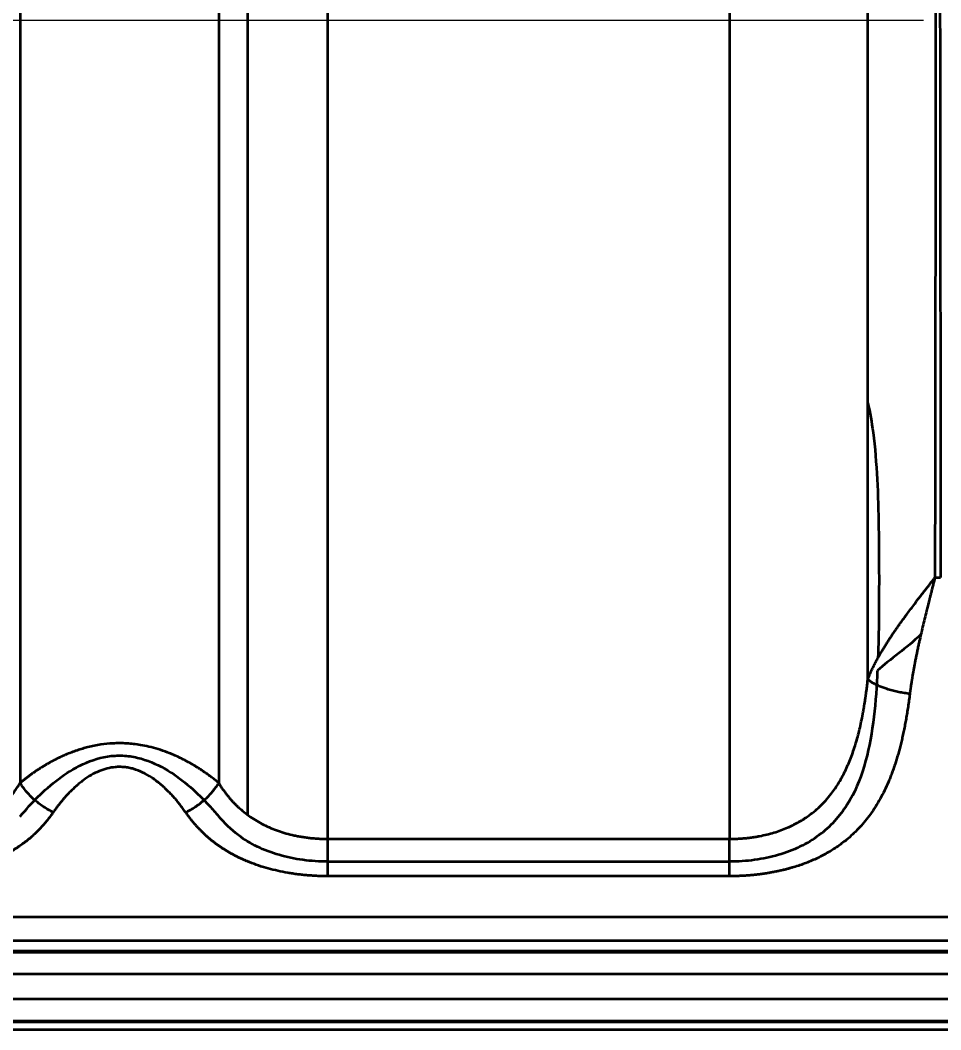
# Model space of a CAD drawing. Header units: millimetres. Extents: x -467 to 269, y 332 to 784.
# Drawn here: x -206.8 to -186.45, y 554.57 to 576.87 of the extents above; entities that cross this region are included whole.
import ezdxf

# ---------------------------------------------------------------- set-up
doc = ezdxf.new("R2010")
doc.units = ezdxf.units.MM
doc.linetypes.add('CENTER', pattern=[50.8, 31.75, -6.35, 6.35, -6.35])
doc.layers.add('1', color=7, linetype='Continuous', true_color=0xffffff)
doc.layers.add('10', color=7, linetype='Continuous', true_color=0xffffff)
doc.layers.add('dim', color=82, linetype='Continuous', lineweight=9)
doc.styles.add('Capful-A', font='')
doc.styles.get('Capful-A').set_extended_font_data('Microsoft YaHei')
doc.dimstyles.new('Capful-A-2.5', dxfattribs={"dimscale": 2.5, "dimtxt": 2.5, "dimasz": 2.5, "dimexe": 1.5, "dimexo": 1, "dimgap": 1.5, "dimtad": 0, "dimdsep": 46, "dimtxsty": 'Capful-A', "dimcen": 0, "dimclrt": 7, "dimazin": 2, "dimtfac": 1, "dimtmove": 0, "dimatfit": 3, "dimfxl": 0, "dimtolj": 1, "dimtzin": 0, "dimarcsym": 0})

# ---------------------------------------------------------------- blocks, each defined once
blk = doc.blocks.new('*D32')
at = {"layer": 'Defpoints', "color": 0, "transparency": 16777216}
for p in [(-231.737, 576.87), (3.263, 576.87)]:
    blk.add_point(p, dxfattribs=at)
at = {"layer": 'dim', "color": 0, "lineweight": -2, "transparency": 16777216}
blk.add_line((4.512, 576.87), (16.555, 576.87), dxfattribs=at)
at = {"layer": 'dim', "color": 7, "transparency": 16777216, "insert": (19.866, 576.87), "char_height": 6.25, "attachment_point": 5, "style": 'Capful-A', "bg_fill": 3, "box_fill_scale": 1.1, "bg_fill_color": 256, "bg_fill_true_color": 13158600, "bg_fill_transparency": 0}
blk.add_mtext('\\A1;0', dxfattribs=at)
at = {"layer": 'Defpoints', "color": 0, "transparency": 16777216}
blk.add_point((16.555, 576.87), dxfattribs=at)

msp = doc.modelspace()

# ---------------------------------------------------------------- linework, layer by layer
at = {"layer": '1', "color": 1, "linetype": 'CENTER', "lineweight": 18, "ltscale": 1.52}
msp.add_line((-466.737, 576.87), (3.263, 576.87), dxfattribs=at)
at = {"layer": '10', "color": 7, "linetype": 'Continuous', "lineweight": 35}
for p, q in [((-201.768, 559.314), (-201.768, 614.771)), ((-199.996, 558.785), (-199.996, 614.829)), ((-191.118, 614.861), (-191.118, 558.785)), ((-188.061, 562.31), (-188.061, 614.688)), ((-206.795, 576.265), (-206.795, 560.022)), ((-199.996, 558.785), (-191.118, 558.785)), ((-199.996, 558.283), (-191.118, 558.283)), ((-191.118, 557.961), (-199.996, 557.961)), ((-304.007, 557.061), (-159.467, 557.061)), ((-304.007, 556.538), (-159.467, 556.538)), ((-157.367, 556.307), (-306.107, 556.307)), ((-157.367, 556.274), (-306.107, 556.274)), ((-306.107, 555.806), (-157.367, 555.806)), ((-157.367, 555.244), (-306.107, 555.244)), ((-306.107, 554.767), (-157.367, 554.767)), ((-306.107, 554.742), (-157.367, 554.742)), ((-157.367, 554.568), (-306.107, 554.568))]:
    msp.add_line(p, q, dxfattribs=at)
for points, degree in [([(-206.795, 614.992), (-206.795, 602.083), (-206.795, 589.174), (-206.795, 576.265)], 3), ([(-202.409, 614.721), (-202.409, 596.488), (-202.409, 578.255), (-202.409, 560.022)], 3), ([(-186.571, 564.559), (-186.551, 581.26), (-186.53, 597.961), (-186.51, 614.662)], 3), ([(-186.51, 614.662), (-186.491, 597.961), (-186.472, 581.26), (-186.453, 564.559)], 3), ([(-186.579, 564.559), (-186.576, 564.559), (-186.574, 564.559), (-186.571, 564.559)], 3), ([(-186.571, 564.559), (-186.453, 564.559)], 1)]:
    msp.add_open_spline(points, degree=degree, dxfattribs=at)
for points, knots in [([(-188.061, 568.414), (-188.013, 568.204), (-187.976, 567.988), (-187.902, 567.43), (-187.875, 567.08), (-187.838, 566.376), (-187.829, 566.019), (-187.817, 565.295), (-187.815, 564.925), (-187.815, 563.956), (-187.818, 563.364), (-187.839, 562.781)], [0, 0, 0, 0, 0.125765, 0.125765, 0.314487, 0.314487, 0.50321, 0.50321, 0.691932, 0.691932, 1, 1, 1, 1]), ([(-188.061, 562.31), (-188.059, 562.316), (-188.054, 562.329), (-188.046, 562.348), (-188.039, 562.368), (-188.031, 562.387), (-188.022, 562.407), (-188.014, 562.427), (-188.005, 562.447), (-187.997, 562.467), (-187.988, 562.487), (-187.978, 562.507), (-187.969, 562.528), (-187.959, 562.548), (-187.949, 562.569), (-187.939, 562.59), (-187.929, 562.611), (-187.918, 562.632), (-187.907, 562.654), (-187.896, 562.675), (-187.885, 562.697), (-187.873, 562.718), (-187.862, 562.74), (-187.85, 562.762), (-187.837, 562.784), (-187.825, 562.806), (-187.812, 562.829), (-187.8, 562.851), (-187.787, 562.874), (-187.773, 562.897), (-187.76, 562.92), (-187.746, 562.943), (-187.732, 562.966), (-187.718, 562.989), (-187.704, 563.012), (-187.689, 563.036), (-187.674, 563.06), (-187.659, 563.084), (-187.644, 563.108), (-187.629, 563.132), (-187.613, 563.156), (-187.597, 563.18), (-187.581, 563.205), (-187.565, 563.229), (-187.549, 563.254), (-187.532, 563.279), (-187.515, 563.304), (-187.489, 563.344), (-187.452, 563.397), (-187.405, 563.464), (-187.358, 563.531), (-187.305, 563.605), (-187.244, 563.689), (-187.171, 563.788), (-187.09, 563.896), (-187.015, 563.996), (-186.948, 564.084), (-186.893, 564.155), (-186.841, 564.222), (-186.791, 564.286), (-186.744, 564.347), (-186.699, 564.405), (-186.657, 564.459), (-186.617, 564.51), (-186.591, 564.543), (-186.579, 564.559)], [0, 0, 0, 0, 0.009085, 0.018215, 0.02739, 0.03661, 0.045875, 0.055185, 0.06454, 0.07394, 0.083386, 0.092876, 0.102412, 0.111993, 0.121619, 0.13129, 0.141007, 0.150769, 0.160577, 0.17043, 0.180329, 0.190273, 0.200263, 0.210298, 0.220379, 0.230505, 0.240677, 0.250895, 0.261159, 0.271468, 0.281823, 0.292224, 0.302671, 0.313163, 0.323702, 0.334286, 0.344917, 0.355593, 0.366316, 0.377084, 0.387898, 0.398759, 0.409666, 0.420618, 0.431617, 0.442662, 0.453753, 0.464891, 0.494911, 0.52458, 0.553896, 0.582861, 0.621629, 0.664567, 0.711677, 0.762957, 0.795071, 0.825741, 0.854967, 0.882749, 0.909087, 0.933981, 0.957431, 0.979438, 1, 1, 1, 1]), ([(-186.579, 564.559), (-186.587, 564.528), (-186.603, 564.467), (-186.625, 564.377), (-186.647, 564.293), (-186.667, 564.213), (-186.686, 564.137), (-186.704, 564.066), (-186.721, 563.999), (-186.737, 563.937), (-186.751, 563.88), (-186.775, 563.782), (-186.809, 563.646), (-186.85, 563.473), (-186.888, 563.31), (-186.916, 563.189), (-186.934, 563.108), (-186.944, 563.062), (-186.954, 563.017), (-186.963, 562.972), (-186.973, 562.927), (-186.982, 562.883), (-186.991, 562.84), (-187, 562.797), (-187.008, 562.754), (-187.016, 562.712), (-187.025, 562.67), (-187.032, 562.628), (-187.04, 562.587), (-187.048, 562.547), (-187.055, 562.507), (-187.062, 562.467), (-187.069, 562.428), (-187.076, 562.389), (-187.082, 562.35), (-187.088, 562.312), (-187.094, 562.275), (-187.1, 562.237), (-187.106, 562.201), (-187.111, 562.164), (-187.116, 562.128), (-187.121, 562.093), (-187.126, 562.058), (-187.13, 562.023), (-187.133, 562), (-187.135, 561.988)], [0, 0, 0, 0, 0.036131, 0.070521, 0.10317, 0.134078, 0.163244, 0.19067, 0.216354, 0.240297, 0.262499, 0.28296, 0.353602, 0.42051, 0.483686, 0.543133, 0.561059, 0.578829, 0.596442, 0.613899, 0.631199, 0.648344, 0.665333, 0.682166, 0.698844, 0.715366, 0.731733, 0.747945, 0.764002, 0.779905, 0.795653, 0.811246, 0.826685, 0.84197, 0.857102, 0.872079, 0.886903, 0.901574, 0.916092, 0.930457, 0.94467, 0.95873, 0.972639, 0.986395, 1, 1, 1, 1]), ([(-186.891, 563.297), (-187.052, 563.146), (-187.218, 563.012), (-187.557, 562.746), (-187.717, 562.624), (-187.851, 562.508)], [0, 0, 0, 0, 0.476398, 0.476398, 1, 1, 1, 1]), ([(-187.851, 562.508), (-187.852, 562.468), (-187.854, 562.428), (-187.875, 562.033), (-187.902, 561.686), (-187.99, 561.02), (-188.052, 560.698), (-188.235, 560.084), (-188.355, 559.8), (-188.6, 559.412), (-188.694, 559.289), (-188.902, 559.063), (-189.017, 558.959), (-189.272, 558.771), (-189.413, 558.686), (-189.711, 558.541), (-189.87, 558.481), (-190.206, 558.383), (-190.384, 558.345), (-190.744, 558.295), (-190.927, 558.283), (-191.115, 558.283), (-191.116, 558.283), (-191.118, 558.283)], [0, 0, 0, 0, 0.018437, 0.018437, 0.181899, 0.181899, 0.345361, 0.345361, 0.508823, 0.508823, 0.590554, 0.590554, 0.672285, 0.672285, 0.754016, 0.754016, 0.835748, 0.835748, 0.917479, 0.917479, 0.99921, 0.99921, 1, 1, 1, 1]), ([(-191.118, 558.785), (-191.11, 558.785), (-191.092, 558.786), (-191.066, 558.786), (-191.04, 558.786), (-191.014, 558.787), (-190.988, 558.788), (-190.962, 558.789), (-190.937, 558.79), (-190.911, 558.791), (-190.885, 558.793), (-190.859, 558.795), (-190.834, 558.796), (-190.808, 558.799), (-190.782, 558.801), (-190.757, 558.803), (-190.731, 558.806), (-190.706, 558.809), (-190.681, 558.812), (-190.655, 558.815), (-190.63, 558.818), (-190.605, 558.822), (-190.579, 558.826), (-190.554, 558.83), (-190.529, 558.834), (-190.504, 558.838), (-190.479, 558.843), (-190.408, 558.856), (-190.293, 558.881), (-190.136, 558.924), (-189.983, 558.975), (-189.806, 559.045), (-189.608, 559.141), (-189.363, 559.294), (-189.11, 559.5), (-188.88, 559.757), (-188.694, 560.029), (-188.546, 560.307), (-188.421, 560.606), (-188.334, 560.867), (-188.274, 561.084), (-188.233, 561.249), (-188.196, 561.42), (-188.169, 561.561), (-188.149, 561.672), (-188.136, 561.749), (-188.124, 561.827), (-188.112, 561.906), (-188.101, 561.985), (-188.09, 562.065), (-188.08, 562.146), (-188.07, 562.228), (-188.064, 562.282), (-188.061, 562.31)], [0, 0, 0, 0, 0.004598, 0.009191, 0.01378, 0.018365, 0.022947, 0.027524, 0.032098, 0.036669, 0.041238, 0.045803, 0.050366, 0.054927, 0.059486, 0.064043, 0.068599, 0.073153, 0.077706, 0.082259, 0.086811, 0.091362, 0.095914, 0.100466, 0.105018, 0.10957, 0.114124, 0.118678, 0.148567, 0.178342, 0.208072, 0.237825, 0.285981, 0.334054, 0.4069, 0.481041, 0.542779, 0.606697, 0.670173, 0.735368, 0.767486, 0.800052, 0.833095, 0.866647, 0.881213, 0.895838, 0.910522, 0.925268, 0.940078, 0.954955, 0.969899, 0.984913, 1, 1, 1, 1]), ([(-187.135, 561.988), (-187.138, 561.964), (-187.144, 561.917), (-187.153, 561.846), (-187.163, 561.775), (-187.173, 561.706), (-187.184, 561.637), (-187.195, 561.569), (-187.206, 561.502), (-187.217, 561.436), (-187.229, 561.371), (-187.241, 561.306), (-187.253, 561.243), (-187.266, 561.18), (-187.279, 561.118), (-187.293, 561.057), (-187.306, 560.996), (-187.32, 560.937), (-187.335, 560.878), (-187.349, 560.82), (-187.364, 560.763), (-187.379, 560.706), (-187.395, 560.651), (-187.411, 560.596), (-187.427, 560.542), (-187.444, 560.489), (-187.461, 560.436), (-187.478, 560.384), (-187.496, 560.334), (-187.513, 560.283), (-187.532, 560.234), (-187.55, 560.185), (-187.569, 560.137), (-187.588, 560.09), (-187.656, 559.929), (-187.783, 559.667), (-187.994, 559.333), (-188.232, 559.04), (-188.477, 558.806), (-188.72, 558.619), (-188.953, 558.472), (-189.2, 558.345), (-189.46, 558.237), (-189.65, 558.174), (-189.76, 558.143), (-189.785, 558.135), (-189.81, 558.128), (-189.835, 558.122), (-189.861, 558.115), (-189.886, 558.108), (-189.911, 558.102), (-189.937, 558.096), (-189.962, 558.09), (-189.988, 558.084), (-190.013, 558.078), (-190.039, 558.073), (-190.064, 558.067), (-190.09, 558.062), (-190.115, 558.057), (-190.141, 558.051), (-190.167, 558.047), (-190.193, 558.042), (-190.218, 558.037), (-190.244, 558.033), (-190.27, 558.028), (-190.296, 558.024), (-190.322, 558.02), (-190.348, 558.016), (-190.374, 558.012), (-190.4, 558.009), (-190.426, 558.005), (-190.452, 558.002), (-190.478, 557.998), (-190.505, 557.995), (-190.531, 557.992), (-190.557, 557.99), (-190.584, 557.987), (-190.61, 557.984), (-190.636, 557.982), (-190.663, 557.98), (-190.689, 557.977), (-190.716, 557.975), (-190.742, 557.973), (-190.769, 557.972), (-190.796, 557.97), (-190.822, 557.969), (-190.849, 557.967), (-190.876, 557.966), (-190.903, 557.965), (-190.929, 557.964), (-190.956, 557.963), (-190.983, 557.962), (-191.01, 557.962), (-191.037, 557.961), (-191.064, 557.961), (-191.091, 557.961), (-191.109, 557.961), (-191.118, 557.961)], [0, 0, 0, 0, 0.010742, 0.021402, 0.03198, 0.042477, 0.052893, 0.063228, 0.073483, 0.083658, 0.093753, 0.103769, 0.113705, 0.123564, 0.133343, 0.143045, 0.15267, 0.162217, 0.171688, 0.181082, 0.190401, 0.199644, 0.208812, 0.217905, 0.226925, 0.23587, 0.244743, 0.253544, 0.262272, 0.270928, 0.279514, 0.28803, 0.296475, 0.304851, 0.313159, 0.383342, 0.450329, 0.514599, 0.576689, 0.622925, 0.667956, 0.712098, 0.755684, 0.799061, 0.802966, 0.806863, 0.810751, 0.81463, 0.818502, 0.822365, 0.826221, 0.830069, 0.83391, 0.837744, 0.841572, 0.845393, 0.849208, 0.853017, 0.856821, 0.860619, 0.864412, 0.868201, 0.871985, 0.875765, 0.879541, 0.883314, 0.887083, 0.890849, 0.894612, 0.898373, 0.902131, 0.905888, 0.909643, 0.913396, 0.917149, 0.9209, 0.924651, 0.928402, 0.932153, 0.935904, 0.939656, 0.943409, 0.947163, 0.950918, 0.954676, 0.958435, 0.962196, 0.96596, 0.969727, 0.973497, 0.977271, 0.981048, 0.984829, 0.988615, 0.992405, 0.9962, 1, 1, 1, 1]), ([(-202.409, 560.022), (-202.421, 560.032), (-202.445, 560.052), (-202.482, 560.082), (-202.519, 560.111), (-202.556, 560.14), (-202.593, 560.167), (-202.629, 560.194), (-202.665, 560.22), (-202.701, 560.245), (-202.736, 560.27), (-202.771, 560.293), (-202.806, 560.316), (-202.84, 560.338), (-202.873, 560.359), (-202.906, 560.38), (-202.938, 560.399), (-203.009, 560.442), (-203.118, 560.503), (-203.265, 560.577), (-203.404, 560.641), (-203.563, 560.705), (-203.742, 560.767), (-203.942, 560.821), (-204.123, 560.858), (-204.289, 560.882), (-204.443, 560.895), (-204.595, 560.899), (-204.787, 560.894), (-205.024, 560.871), (-205.247, 560.825), (-205.419, 560.778), (-205.541, 560.74), (-205.668, 560.694), (-205.757, 560.658), (-205.809, 560.635), (-205.823, 560.629), (-205.837, 560.623), (-205.85, 560.617), (-205.865, 560.611), (-205.879, 560.604), (-205.894, 560.597), (-205.908, 560.591), (-205.923, 560.584), (-205.938, 560.576), (-205.954, 560.569), (-205.969, 560.562), (-205.985, 560.554), (-206, 560.546), (-206.016, 560.538), (-206.032, 560.53), (-206.049, 560.521), (-206.065, 560.513), (-206.081, 560.504), (-206.098, 560.495), (-206.115, 560.486), (-206.132, 560.477), (-206.149, 560.467), (-206.166, 560.458), (-206.183, 560.448), (-206.201, 560.438), (-206.218, 560.428), (-206.236, 560.417), (-206.254, 560.407), (-206.272, 560.396), (-206.29, 560.385), (-206.308, 560.374), (-206.326, 560.363), (-206.344, 560.351), (-206.362, 560.34), (-206.381, 560.328), (-206.399, 560.316), (-206.418, 560.304), (-206.436, 560.291), (-206.455, 560.279), (-206.474, 560.266), (-206.492, 560.253), (-206.511, 560.24), (-206.53, 560.227), (-206.549, 560.213), (-206.568, 560.199), (-206.587, 560.186), (-206.606, 560.172), (-206.625, 560.157), (-206.644, 560.143), (-206.663, 560.128), (-206.682, 560.114), (-206.701, 560.099), (-206.72, 560.084), (-206.739, 560.068), (-206.758, 560.053), (-206.777, 560.037), (-206.789, 560.027), (-206.795, 560.022)], [0, 0, 0, 0, 0.011716, 0.023186, 0.034408, 0.045384, 0.056114, 0.066597, 0.076833, 0.086822, 0.096564, 0.106058, 0.115303, 0.1243, 0.133047, 0.141545, 0.149792, 0.157788, 0.195397, 0.229937, 0.261366, 0.289625, 0.333718, 0.374201, 0.410898, 0.440677, 0.470022, 0.498859, 0.52711, 0.57894, 0.634737, 0.658222, 0.683449, 0.710379, 0.738978, 0.741945, 0.744969, 0.748047, 0.751181, 0.75437, 0.757615, 0.760914, 0.764268, 0.767678, 0.771141, 0.77466, 0.778233, 0.78186, 0.785541, 0.789277, 0.793066, 0.79691, 0.800807, 0.804758, 0.808762, 0.81282, 0.816931, 0.821095, 0.825313, 0.829584, 0.833908, 0.838284, 0.842714, 0.847196, 0.851732, 0.85632, 0.86096, 0.865654, 0.870399, 0.875198, 0.880048, 0.884951, 0.889907, 0.894915, 0.899975, 0.905087, 0.910252, 0.915469, 0.920738, 0.92606, 0.931434, 0.93686, 0.942339, 0.947869, 0.953452, 0.959087, 0.964775, 0.970514, 0.976307, 0.982151, 0.988048, 0.993998, 1, 1, 1, 1]), ([(-206.796, 559.282), (-206.792, 559.286), (-206.789, 559.29), (-206.669, 559.435), (-206.542, 559.575), (-206.263, 559.851), (-206.112, 559.984), (-205.783, 560.231), (-205.603, 560.346), (-205.215, 560.526), (-205.001, 560.593), (-204.672, 560.628), (-204.558, 560.629), (-204.338, 560.609), (-204.23, 560.588), (-203.912, 560.499), (-203.716, 560.406), (-203.355, 560.188), (-203.19, 560.063), (-202.887, 559.802), (-202.749, 559.665), (-202.547, 559.446), (-202.478, 559.367), (-202.413, 559.288)], [0, 0, 0, 0, 0.00344, 0.00344, 0.119854, 0.119854, 0.236269, 0.236269, 0.352683, 0.352683, 0.469098, 0.469098, 0.527305, 0.527305, 0.585512, 0.585512, 0.701927, 0.701927, 0.818342, 0.818342, 0.934756, 0.934756, 1, 1, 1, 1]), ([(-203.14, 559.374), (-203.149, 559.387), (-203.168, 559.414), (-203.198, 559.455), (-203.227, 559.495), (-203.258, 559.534), (-203.288, 559.573), (-203.319, 559.611), (-203.351, 559.648), (-203.382, 559.685), (-203.415, 559.722), (-203.447, 559.757), (-203.48, 559.792), (-203.533, 559.846), (-203.605, 559.916), (-203.699, 559.999), (-203.795, 560.074), (-203.921, 560.163), (-204.083, 560.256), (-204.254, 560.322), (-204.391, 560.356), (-204.493, 560.371), (-204.596, 560.376), (-204.724, 560.371), (-204.878, 560.344), (-205.056, 560.284), (-205.232, 560.196), (-205.373, 560.102), (-205.484, 560.015), (-205.568, 559.944), (-205.65, 559.867), (-205.71, 559.807), (-205.748, 559.767), (-205.766, 559.748), (-205.783, 559.728), (-205.801, 559.709), (-205.818, 559.689), (-205.836, 559.669), (-205.853, 559.649), (-205.87, 559.629), (-205.887, 559.609), (-205.903, 559.588), (-205.92, 559.567), (-205.937, 559.546), (-205.953, 559.525), (-205.969, 559.504), (-205.985, 559.483), (-206.002, 559.461), (-206.017, 559.439), (-206.033, 559.418), (-206.049, 559.396), (-206.059, 559.381), (-206.064, 559.374)], [0, 0, 0, 0, 0.015163, 0.030161, 0.044998, 0.059677, 0.074201, 0.088573, 0.102797, 0.116876, 0.130814, 0.144613, 0.158279, 0.171815, 0.207851, 0.242286, 0.275224, 0.306785, 0.366322, 0.420961, 0.447296, 0.473017, 0.498424, 0.523827, 0.568775, 0.615882, 0.666477, 0.721634, 0.750619, 0.780688, 0.811917, 0.844372, 0.85177, 0.859205, 0.866678, 0.874189, 0.881738, 0.889327, 0.896955, 0.904624, 0.912335, 0.920086, 0.92788, 0.935716, 0.943596, 0.951519, 0.959486, 0.967498, 0.975554, 0.983657, 0.991805, 1, 1, 1, 1]), ([(-209.208, 558.785), (-209.2, 558.785), (-209.185, 558.786), (-209.161, 558.786), (-209.138, 558.786), (-209.115, 558.787), (-209.091, 558.787), (-209.068, 558.788), (-209.045, 558.789), (-209.022, 558.79), (-208.999, 558.791), (-208.976, 558.793), (-208.953, 558.794), (-208.93, 558.796), (-208.907, 558.798), (-208.884, 558.799), (-208.861, 558.802), (-208.838, 558.804), (-208.816, 558.806), (-208.793, 558.809), (-208.77, 558.811), (-208.748, 558.814), (-208.725, 558.817), (-208.703, 558.82), (-208.681, 558.823), (-208.658, 558.827), (-208.636, 558.83), (-208.614, 558.834), (-208.592, 558.838), (-208.57, 558.842), (-208.548, 558.846), (-208.526, 558.85), (-208.504, 558.854), (-208.483, 558.859), (-208.461, 558.864), (-208.439, 558.868), (-208.418, 558.873), (-208.396, 558.878), (-208.375, 558.884), (-208.354, 558.889), (-208.332, 558.895), (-208.311, 558.9), (-208.29, 558.906), (-208.269, 558.912), (-208.248, 558.918), (-208.227, 558.924), (-208.206, 558.931), (-208.186, 558.937), (-208.165, 558.944), (-208.145, 558.951), (-208.124, 558.958), (-208.104, 558.965), (-208.084, 558.972), (-208.063, 558.979), (-208.043, 558.987), (-208.023, 558.995), (-208.003, 559.002), (-207.983, 559.01), (-207.964, 559.019), (-207.944, 559.027), (-207.924, 559.035), (-207.905, 559.044), (-207.885, 559.052), (-207.866, 559.061), (-207.847, 559.07), (-207.828, 559.079), (-207.809, 559.089), (-207.781, 559.102), (-207.747, 559.12), (-207.704, 559.143), (-207.663, 559.166), (-207.622, 559.19), (-207.581, 559.215), (-207.542, 559.24), (-207.502, 559.266), (-207.464, 559.293), (-207.426, 559.321), (-207.389, 559.349), (-207.352, 559.378), (-207.316, 559.408), (-207.281, 559.439), (-207.246, 559.47), (-207.212, 559.502), (-207.178, 559.534), (-207.145, 559.567), (-207.113, 559.601), (-207.081, 559.636), (-207.05, 559.671), (-207.019, 559.707), (-206.989, 559.744), (-206.96, 559.782), (-206.931, 559.82), (-206.903, 559.859), (-206.875, 559.899), (-206.848, 559.939), (-206.821, 559.98), (-206.804, 560.008), (-206.795, 560.022)], [0, 0, 0, 0, 0.007654, 0.015295, 0.022924, 0.030542, 0.038148, 0.045743, 0.053328, 0.060902, 0.068466, 0.076019, 0.083564, 0.091099, 0.098625, 0.106142, 0.113651, 0.121152, 0.128645, 0.136131, 0.143609, 0.151081, 0.158546, 0.166004, 0.173457, 0.180904, 0.188346, 0.195783, 0.203216, 0.210644, 0.218067, 0.225488, 0.232904, 0.240318, 0.247729, 0.255137, 0.262543, 0.269948, 0.27735, 0.284752, 0.292153, 0.299553, 0.306953, 0.314353, 0.321753, 0.329154, 0.336556, 0.34396, 0.351365, 0.358772, 0.366181, 0.373593, 0.381008, 0.388426, 0.395848, 0.403274, 0.410703, 0.418138, 0.425577, 0.433021, 0.44047, 0.447926, 0.455387, 0.462855, 0.470329, 0.477811, 0.4853, 0.492796, 0.509893, 0.526984, 0.544072, 0.561162, 0.578257, 0.595362, 0.612479, 0.629614, 0.646769, 0.663949, 0.681158, 0.698399, 0.715676, 0.732993, 0.750353, 0.767761, 0.78522, 0.802734, 0.820306, 0.837939, 0.855639, 0.873407, 0.891248, 0.909164, 0.92716, 0.945238, 0.963402, 0.981655, 1, 1, 1, 1]), ([(-206.064, 559.374), (-206.099, 559.39), (-206.135, 559.408), (-206.206, 559.448), (-206.242, 559.469), (-206.313, 559.516), (-206.348, 559.541), (-206.417, 559.594), (-206.45, 559.622), (-206.516, 559.679), (-206.547, 559.709), (-206.606, 559.77), (-206.635, 559.802), (-206.687, 559.865), (-206.712, 559.896), (-206.757, 559.959), (-206.777, 559.991), (-206.795, 560.022)], [0, 0, 0, 0, 0.125, 0.125, 0.25, 0.25, 0.375, 0.375, 0.5, 0.5, 0.625, 0.625, 0.75, 0.75, 0.875, 0.875, 1, 1, 1, 1]), ([(-203.14, 559.374), (-203.105, 559.39), (-203.069, 559.408), (-202.998, 559.448), (-202.962, 559.469), (-202.891, 559.516), (-202.856, 559.541), (-202.787, 559.594), (-202.754, 559.622), (-202.688, 559.679), (-202.657, 559.709), (-202.598, 559.77), (-202.569, 559.802), (-202.517, 559.865), (-202.492, 559.896), (-202.447, 559.959), (-202.427, 559.991), (-202.409, 560.022)], [0, 0, 0, 0, 0.125, 0.125, 0.25, 0.25, 0.375, 0.375, 0.5, 0.5, 0.625, 0.625, 0.75, 0.75, 0.875, 0.875, 1, 1, 1, 1]), ([(-202.409, 560.022), (-202.404, 560.014), (-202.394, 559.999), (-202.38, 559.976), (-202.366, 559.953), (-202.351, 559.931), (-202.336, 559.909), (-202.321, 559.887), (-202.306, 559.865), (-202.29, 559.843), (-202.274, 559.822), (-202.259, 559.801), (-202.242, 559.78), (-202.226, 559.759), (-202.21, 559.738), (-202.193, 559.718), (-202.176, 559.698), (-202.159, 559.678), (-202.142, 559.658), (-202.125, 559.638), (-202.107, 559.619), (-202.089, 559.6), (-202.071, 559.581), (-202.053, 559.562), (-202.035, 559.543), (-202.016, 559.525), (-201.997, 559.507), (-201.943, 559.456), (-201.851, 559.376), (-201.714, 559.273), (-201.569, 559.18), (-201.416, 559.097), (-201.256, 559.023), (-201.089, 558.959), (-200.916, 558.906), (-200.782, 558.872), (-200.689, 558.853), (-200.641, 558.844), (-200.593, 558.835), (-200.544, 558.827), (-200.495, 558.82), (-200.446, 558.813), (-200.397, 558.807), (-200.347, 558.802), (-200.297, 558.798), (-200.248, 558.794), (-200.198, 558.791), (-200.147, 558.788), (-200.097, 558.787), (-200.046, 558.786), (-200.013, 558.786), (-199.996, 558.785)], [0, 0, 0, 0, 0.010081, 0.020141, 0.03018, 0.0402, 0.0502, 0.060181, 0.070144, 0.08009, 0.090018, 0.09993, 0.109826, 0.119706, 0.129572, 0.139424, 0.149262, 0.159087, 0.1689, 0.178701, 0.188491, 0.19827, 0.20804, 0.2178, 0.227551, 0.237294, 0.247029, 0.256758, 0.32, 0.382723, 0.445111, 0.507355, 0.569094, 0.630715, 0.692398, 0.754325, 0.770659, 0.786985, 0.803307, 0.819627, 0.83595, 0.852279, 0.868616, 0.884964, 0.901328, 0.91771, 0.934113, 0.95054, 0.966995, 0.983481, 1, 1, 1, 1]), ([(-206.064, 559.374), (-206.076, 559.358), (-206.098, 559.326), (-206.132, 559.279), (-206.167, 559.234), (-206.202, 559.19), (-206.237, 559.147), (-206.273, 559.104), (-206.31, 559.063), (-206.347, 559.023), (-206.384, 558.984), (-206.422, 558.946), (-206.46, 558.909), (-206.499, 558.873), (-206.556, 558.822), (-206.633, 558.757), (-206.733, 558.68), (-206.837, 558.607), (-206.982, 558.513), (-207.171, 558.405), (-207.398, 558.299), (-207.619, 558.213), (-207.835, 558.144), (-208.059, 558.086), (-208.222, 558.053), (-208.317, 558.036), (-208.343, 558.031), (-208.369, 558.027), (-208.395, 558.023), (-208.421, 558.019), (-208.447, 558.015), (-208.473, 558.011), (-208.499, 558.008), (-208.525, 558.004), (-208.551, 558.001), (-208.577, 557.998), (-208.603, 557.995), (-208.629, 557.992), (-208.655, 557.989), (-208.681, 557.986), (-208.707, 557.984), (-208.734, 557.982), (-208.76, 557.979), (-208.786, 557.977), (-208.812, 557.975), (-208.838, 557.973), (-208.865, 557.972), (-208.891, 557.97), (-208.917, 557.968), (-208.944, 557.967), (-208.97, 557.966), (-208.996, 557.965), (-209.023, 557.964), (-209.049, 557.963), (-209.076, 557.962), (-209.102, 557.962), (-209.129, 557.961), (-209.155, 557.961), (-209.182, 557.961), (-209.199, 557.961), (-209.208, 557.961)], [0, 0, 0, 0, 0.017859, 0.035538, 0.053041, 0.07037, 0.087528, 0.104519, 0.121347, 0.138013, 0.154523, 0.170879, 0.187086, 0.203147, 0.219065, 0.256573, 0.294182, 0.331943, 0.369904, 0.446771, 0.520718, 0.582299, 0.643494, 0.704647, 0.766105, 0.772893, 0.779669, 0.786434, 0.793189, 0.799934, 0.806669, 0.813395, 0.820113, 0.826823, 0.833524, 0.840219, 0.846907, 0.853589, 0.860265, 0.866936, 0.873602, 0.880264, 0.886922, 0.893577, 0.900228, 0.906878, 0.913526, 0.920172, 0.926817, 0.933463, 0.940108, 0.946754, 0.9534, 0.960049, 0.966699, 0.973353, 0.980009, 0.986668, 0.993332, 1, 1, 1, 1]), ([(-199.996, 557.961), (-200.015, 557.961), (-200.052, 557.961), (-200.108, 557.962), (-200.165, 557.963), (-200.22, 557.965), (-200.276, 557.968), (-200.332, 557.971), (-200.388, 557.975), (-200.443, 557.979), (-200.498, 557.984), (-200.553, 557.989), (-200.608, 557.995), (-200.663, 558.002), (-200.718, 558.009), (-200.773, 558.017), (-200.827, 558.026), (-200.938, 558.044), (-201.103, 558.077), (-201.318, 558.13), (-201.527, 558.194), (-201.671, 558.247), (-201.755, 558.28), (-201.781, 558.291), (-201.806, 558.302), (-201.832, 558.313), (-201.857, 558.324), (-201.882, 558.335), (-201.908, 558.347), (-201.933, 558.358), (-201.957, 558.37), (-201.982, 558.382), (-202.007, 558.394), (-202.031, 558.407), (-202.055, 558.419), (-202.079, 558.432), (-202.103, 558.445), (-202.127, 558.458), (-202.151, 558.471), (-202.175, 558.485), (-202.198, 558.498), (-202.221, 558.512), (-202.244, 558.526), (-202.267, 558.54), (-202.29, 558.555), (-202.313, 558.569), (-202.336, 558.584), (-202.358, 558.599), (-202.38, 558.614), (-202.402, 558.63), (-202.424, 558.645), (-202.446, 558.661), (-202.468, 558.677), (-202.49, 558.693), (-202.511, 558.71), (-202.532, 558.726), (-202.554, 558.743), (-202.575, 558.76), (-202.595, 558.777), (-202.616, 558.795), (-202.637, 558.812), (-202.657, 558.83), (-202.678, 558.848), (-202.698, 558.866), (-202.718, 558.885), (-202.738, 558.904), (-202.757, 558.923), (-202.777, 558.942), (-202.797, 558.961), (-202.816, 558.981), (-202.835, 559.001), (-202.854, 559.021), (-202.873, 559.041), (-202.892, 559.061), (-202.91, 559.082), (-202.929, 559.103), (-202.947, 559.124), (-202.966, 559.146), (-202.984, 559.168), (-203.002, 559.189), (-203.019, 559.212), (-203.037, 559.234), (-203.054, 559.257), (-203.072, 559.28), (-203.089, 559.303), (-203.106, 559.326), (-203.123, 559.35), (-203.134, 559.366), (-203.14, 559.374)], [0, 0, 0, 0, 0.01416, 0.028291, 0.042398, 0.056485, 0.070556, 0.084616, 0.098671, 0.112724, 0.12678, 0.140844, 0.15492, 0.169014, 0.183129, 0.197271, 0.211444, 0.225652, 0.284007, 0.342427, 0.401208, 0.460637, 0.468402, 0.476168, 0.483936, 0.491706, 0.499479, 0.507254, 0.515034, 0.522818, 0.530607, 0.538401, 0.546202, 0.554009, 0.561823, 0.569645, 0.577476, 0.585315, 0.593163, 0.601022, 0.608891, 0.616771, 0.624663, 0.632567, 0.640483, 0.648413, 0.656356, 0.664314, 0.672287, 0.680275, 0.688278, 0.696298, 0.704335, 0.71239, 0.720462, 0.728552, 0.736662, 0.744791, 0.75294, 0.761109, 0.769299, 0.777511, 0.785744, 0.794, 0.802278, 0.81058, 0.818905, 0.827255, 0.835629, 0.844029, 0.852453, 0.860904, 0.869382, 0.877886, 0.886417, 0.894977, 0.903564, 0.91218, 0.920825, 0.929499, 0.938203, 0.946938, 0.955703, 0.964498, 0.973326, 0.982185, 0.991076, 1, 1, 1, 1]), ([(-199.996, 558.283), (-199.996, 558.283), (-199.996, 558.283), (-200.183, 558.283), (-200.366, 558.295), (-200.726, 558.344), (-200.904, 558.382), (-201.241, 558.48), (-201.401, 558.54), (-201.702, 558.686), (-201.842, 558.771), (-202.137, 558.989), (-202.285, 559.131), (-202.413, 559.288)], [0, 0, 0, 0, 0.000001, 0.000001, 0.188108, 0.188108, 0.376215, 0.376215, 0.564322, 0.564322, 0.752429, 0.752429, 1, 1, 1, 1]), ([(-199.996, 557.961), (-199.996, 557.983), (-199.996, 558.008), (-199.996, 558.061), (-199.996, 558.089), (-199.996, 558.15), (-199.996, 558.182), (-199.996, 558.25), (-199.996, 558.285), (-199.996, 558.358), (-199.996, 558.396), (-199.996, 558.472), (-199.996, 558.511), (-199.996, 558.59), (-199.996, 558.629), (-199.996, 558.708), (-199.996, 558.747), (-199.996, 558.785)], [0, 0, 0, 0, 0.125, 0.125, 0.25, 0.25, 0.375, 0.375, 0.5, 0.5, 0.625, 0.625, 0.75, 0.75, 0.875, 0.875, 1, 1, 1, 1]), ([(-191.118, 557.961), (-191.118, 558.007), (-191.118, 558.061), (-191.118, 558.182), (-191.118, 558.249), (-191.118, 558.392), (-191.118, 558.468), (-191.118, 558.624), (-191.118, 558.705), (-191.118, 558.785)], [0, 0, 0, 0, 0.25, 0.25, 0.5, 0.5, 0.75, 0.75, 1, 1, 1, 1])]:
    msp.add_open_spline(points, degree=3, knots=knots, dxfattribs=at)
msp.add_rational_spline([(-187.135, 561.988), (-187.557, 562.042), (-187.906, 562.163), (-188.061, 562.31)], [1.09474805447, 0.968417824457, 0.96841731518, 1.09474652664], degree=3, dxfattribs=at)

# ---------------------------------------------------------------- next in the draw order: dimensions: what is measured, and where the dimension line sits
at = {"layer": 'dim'}
dim = msp.add_ordinate_dim(feature_location=(3.262971648, 576.870444756), offset=(13.29196696, 0), dtype=0, origin=(-231.737028352, 576.870444756), dimstyle='Capful-A-2.5', override={"dimasz": 2, "dimexe": 0.49975, "dimexo": 0.49975, "dimgap": 0.49975}, dxfattribs=at)
dim.commit()
dim.dimension.update_dxf_attribs({"geometry": '*D32', "text_midpoint": (19.866127682, 576.870444756)})

doc.saveas('drawing.dxf')
